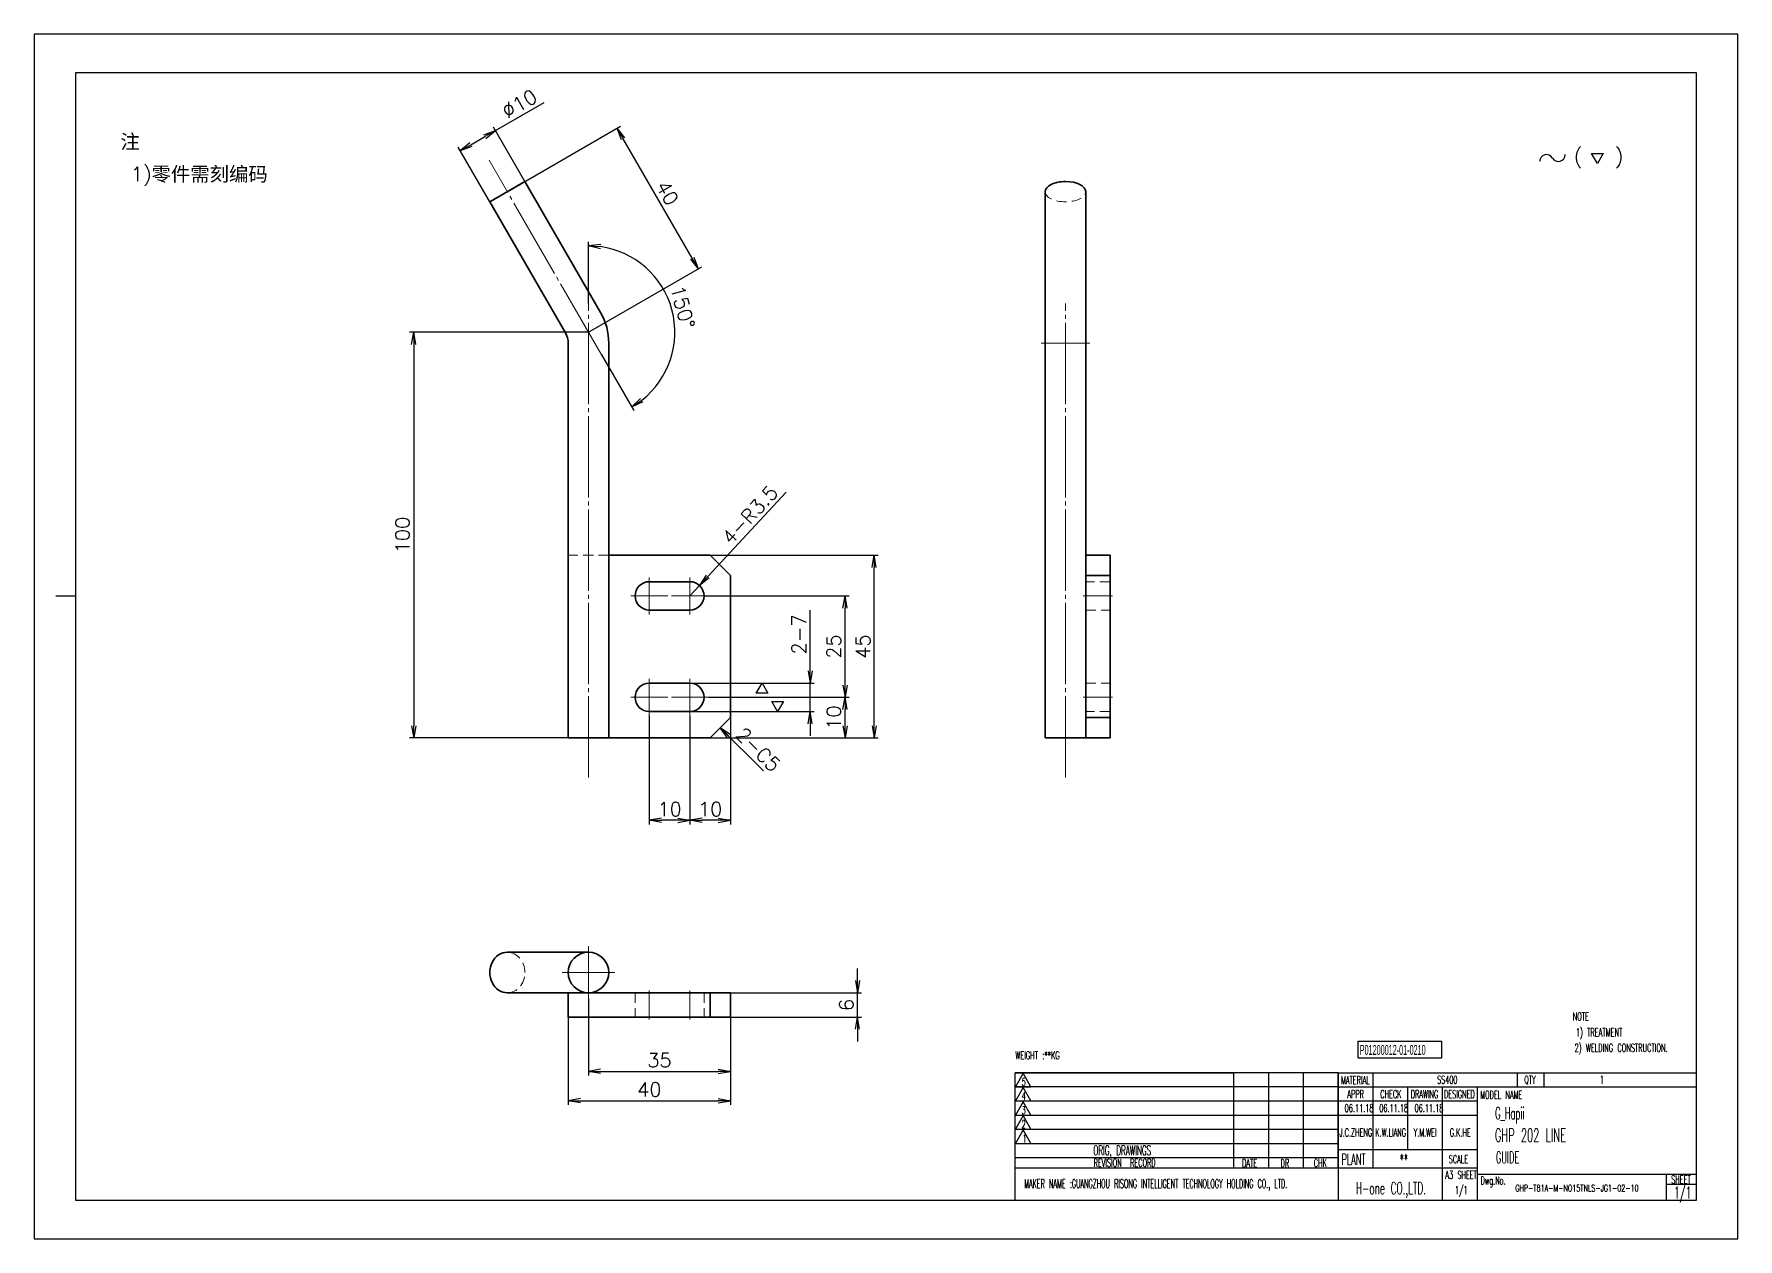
# Model space of a CAD drawing. Header units: millimetres. Extents: x 5606 to 13175, y -3239 to -2051.
# Drawn here: x 11575.8 to 11995.8, y -3239.2 to -2942.2 of the extents above; entities that cross this region are included whole.
import ezdxf
from ezdxf.enums import TextEntityAlignment as Align

# ---------------------------------------------------------------- set-up
doc = ezdxf.new("R2010")
doc.units = ezdxf.units.MM
doc.linetypes.add('CENTER-HOKUTO', pattern=[23, 20, -1, 1, -1])
doc.linetypes.add('HIDDEN-HOKUTO', pattern=[3.8, 2.5, -1.3])
doc.layers.add('AM_7', color=2, linetype='CENTER-HOKUTO', lineweight=30)
doc.layers.add('AM_HID', color=1, linetype='HIDDEN-HOKUTO', lineweight=25)
doc.layers.add('title_frame', color=7, linetype='Continuous')
doc.layers.add('word_dim', color=253, linetype='Continuous')
doc.styles.add('MX_NOTE_STANDARD', font='txt.shx', dxfattribs={"bigfont": 'bigfont.shx'})
doc.styles.get("Standard").update_dxf_attribs({"font": 'romans.shx', "bigfont": 'bigfont.shx'})
doc.dimstyles.new('RS1-1', dxfattribs={"dimtxt": 3.5, "dimasz": 3, "dimexe": 1, "dimexo": 0, "dimgap": 1, "dimtad": 3, "dimdsep": 46, "dimtxsty": 'Standard', "dimblk1": 'OPEN', "dimblk2": 'OPEN', "dimsah": 1, "dimcen": 0, "dimclrd": 256, "dimclre": 256, "dimclrt": 3, "dimazin": 2, "dimtfac": 1, "dimtmove": 0, "dimatfit": 3, "dimldrblk": 'OPEN', "dimfxl": 0, "dimtolj": 1, "dimtzin": 0, "dimarcsym": 0})

# ---------------------------------------------------------------- blocks, each defined once
blk = doc.blocks.new('A$C404331B6')
at = {"layer": 'title_frame'}
for p, q in [((0, -31.5), (0, 0)), ((0, 0), (53.9, 0)), ((79.62, 0), (0, 0)), ((53.9, -23.5), (53.9, 0)), ((62.48, -23.5), (62.48, 0)), ((62.48, -23.5), (62.48, 0)), ((71.05, -23.5), (71.05, 0)), ((71.05, -23.5), (71.05, 0)), ((79.62, 0), (79.62, -31.5)), ((79.62, 0), (167.83, 0)), ((88.2, -23.5), (88.2, 0)), ((123.73, 0), (123.73, -3.5)), ((130.3, 0), (130.3, -3.5)), ((53.9, -3.5), (0, -3.5)), ((79.62, -3.5), (0, -3.5)), ((1.98, -0.12), (0.1, -3.45)), ((0.1, -3.45), (3.86, -3.45)), ((1.98, -3.6), (0.1, -6.92)), ((3.86, -3.45), (1.98, -0.12)), ((3.86, -6.92), (1.98, -3.6)), ((79.62, -3.5), (167.83, -3.5)), ((96.78, -18.9), (96.78, -3.5)), ((105.35, -31.5), (105.35, -3.5)), ((113.92, -31.5), (113.92, -3.5)), ((53.9, -7), (0, -7)), ((79.62, -7), (0, -7)), ((0.1, -6.92), (3.86, -6.92)), ((1.98, -7.13), (0.1, -10.45)), ((3.86, -10.45), (1.98, -7.13)), ((113.92, -7), (79.62, -7)), ((53.9, -10.5), (0, -10.5)), ((79.62, -10.5), (0, -10.5)), ((0.1, -10.45), (3.86, -10.45)), ((1.98, -10.54), (0.1, -13.87)), ((3.86, -13.87), (1.98, -10.54)), ((113.92, -10.5), (79.62, -10.5)), ((53.9, -14), (0, -14)), ((79.62, -14), (0, -14)), ((0.1, -13.87), (3.86, -13.87)), ((1.98, -14.07), (0.1, -17.4)), ((3.86, -17.4), (1.98, -14.07)), ((53.9, -17.5), (0, -17.5)), ((79.62, -17.5), (0, -17.5)), ((53.9, -21), (0, -21)), ((79.62, -21), (0, -21)), ((0.1, -17.4), (3.86, -17.4)), ((79.62, -18.9), (113.92, -18.9)), ((79.62, -23.5), (0, -23.5)), ((113.92, -23.5), (79.62, -23.5)), ((113.92, -25), (167.83, -25)), ((160.48, -25), (160.48, -31.5)), ((160.48, -27.5), (167.83, -27.5)), ((167.83, -31.5), (0, -31.5))]:
    blk.add_line(p, q, dxfattribs=at)
at = {"layer": 'title_frame', "color": 3, "style": 'MX_NOTE_STANDARD', "width": 0.5341}
for s, height, p in [('5', 1.92, (1.59, -3.22)), ('MATERIAL', 1.973, (80.3, -2.79)), ('QTY', 1.973, (125.5, -2.7)), ('4', 1.92, (1.59, -6.7)), ('3', 1.92, (1.59, -10.23)), ('APPR', 1.973, (81.89, -6.26)), ('CHECK', 1.973, (89.99, -6.26)), ('DRAWING', 1.973, (97.51, -6.26)), ('DESIGNED', 1.973, (105.7, -6.26)), ('MODEL NAME', 1.973, (114.63, -6.41)), ('2', 1.92, (1.59, -13.64)), ('1', 1.92, (1.78, -17.17)), ('ORIG, DRAWINGS', 2.4112, (19.27, -20.34)), ('PLANT', 2.74, (80.46, -22.73)), ('SCALE', 1.973, (106.88, -22.28)), ('REVISION  RECORD', 1.9728, (19.32, -23.18)), ('DATE', 1.973, (55.94, -23.26)), ('DR', 1.973, (65.43, -23.27)), ('CHK', 1.973, (73.61, -23.23)), ('MAKER NAME :GUANGZHOU RISONG INTELLIGENT TECHNOLOGY HOLDING CO., LTD.', 2.16, (2.22, -28.43)), ('Dwg.No.', 1.973, (114.71, -27.52)), ('SHEET', 1.973, (161.71, -27.29))]:
    blk.add_text(s, height=height, dxfattribs=at).set_placement(p)
blk = doc.blocks.new('_Open')
at = {"color": 0, "lineweight": -2}
for p, q in [((-1, 0.17), (0, 0)), ((-1, -0.17), (0, 0)), ((0, 0), (-1, 0))]:
    blk.add_line(p, q, dxfattribs=at)
blk = doc.blocks.new('*D220')
at = {"layer": 'DEFPOINTS', "color": 0, "linetype": 'Continuous', "ltscale": 2}
for p in [(11707.45, -3184.52), (11747.45, -3184.52), (11747.45, -3205.12)]:
    blk.add_point(p, dxfattribs=at)
at = {"layer": 'word_dim', "linetype": 'Continuous', "lineweight": -2, "ltscale": 2}
for p, q in [((11707.45, -3184.52), (11707.45, -3206.12)), ((11747.45, -3184.52), (11747.45, -3206.12)), ((11710.45, -3205.12), (11744.45, -3205.12))]:
    blk.add_line(p, q, dxfattribs=at)
at = {"layer": 'word_dim', "linetype": 'Continuous', "lineweight": -2, "ltscale": 2, "xscale": 3, "yscale": 3, "zscale": 3, "rotation": 180}
blk.add_blockref('_Open', (11707.45, -3205.12), dxfattribs=at)
at = {"layer": 'word_dim', "linetype": 'Continuous', "lineweight": -2, "ltscale": 2, "xscale": 3, "yscale": 3, "zscale": 3}
blk.add_blockref('_Open', (11747.45, -3205.12), dxfattribs=at)
at = {"layer": 'word_dim', "color": 3, "linetype": 'Continuous', "ltscale": 2, "insert": (11727.45, -3202.37), "char_height": 3.5, "attachment_point": 5}
blk.add_mtext('\\A1;40', dxfattribs=at)
blk = doc.blocks.new('*D221')
at = {"layer": 'DEFPOINTS', "color": 0, "linetype": 'Continuous', "ltscale": 2}
for p in [(11747.45, -3178.52), (11778.79, -3178.52), (11747.45, -3184.52)]:
    blk.add_point(p, dxfattribs=at)
at = {"layer": 'word_dim', "linetype": 'Continuous', "lineweight": -2, "ltscale": 2}
for p, q in [((11778.79, -3175.52), (11778.79, -3172.52)), ((11747.45, -3178.52), (11779.79, -3178.52)), ((11778.79, -3184.52), (11778.79, -3178.52)), ((11747.45, -3184.52), (11779.79, -3184.52)), ((11778.79, -3187.52), (11778.79, -3190.52))]:
    blk.add_line(p, q, dxfattribs=at)
at = {"layer": 'word_dim', "linetype": 'Continuous', "lineweight": -2, "ltscale": 2, "xscale": 3, "yscale": 3, "zscale": 3}
for p, rotation in [((11778.79, -3178.52), 270), ((11778.79, -3184.52), 90)]:
    blk.add_blockref('_Open', p, dxfattribs=dict(at, rotation=rotation))
at = {"layer": 'word_dim', "color": 3, "linetype": 'Continuous', "ltscale": 2, "insert": (11776.04, -3181.52), "char_height": 3.5, "attachment_point": 5, "rotation": 90}
blk.add_mtext('\\A1;6', dxfattribs=at)
blk = doc.blocks.new('*D222')
at = {"layer": 'DEFPOINTS', "color": 0, "linetype": 'Continuous', "ltscale": 2}
for p in [(11737.3, -3070.68), (11782.88, -3070.68), (11742.45, -3115.68)]:
    blk.add_point(p, dxfattribs=at)
at = {"layer": 'word_dim', "linetype": 'Continuous', "lineweight": -2, "ltscale": 2}
for p, q in [((11737.3, -3070.68), (11783.88, -3070.68)), ((11782.88, -3112.68), (11782.88, -3073.68)), ((11742.45, -3115.68), (11783.88, -3115.68))]:
    blk.add_line(p, q, dxfattribs=at)
at = {"layer": 'word_dim', "linetype": 'Continuous', "lineweight": -2, "ltscale": 2, "xscale": 3, "yscale": 3, "zscale": 3}
for p, rotation in [((11782.88, -3070.68), 90), ((11782.88, -3115.68), 270)]:
    blk.add_blockref('_Open', p, dxfattribs=dict(at, rotation=rotation))
at = {"layer": 'word_dim', "color": 3, "linetype": 'Continuous', "ltscale": 2, "insert": (11780.13, -3093.18), "char_height": 3.5, "attachment_point": 5, "rotation": 90}
blk.add_mtext('\\A1;45', dxfattribs=at)
blk = doc.blocks.new('*D223')
at = {"layer": 'DEFPOINTS', "color": 0, "linetype": 'Continuous', "ltscale": 2}
for p in [(11712.45, -3180.02), (11747.45, -3184.52), (11747.45, -3197.89)]:
    blk.add_point(p, dxfattribs=at)
at = {"layer": 'word_dim', "linetype": 'Continuous', "lineweight": -2, "ltscale": 2}
for p, q in [((11712.45, -3180.02), (11712.45, -3198.89)), ((11747.45, -3184.52), (11747.45, -3198.89)), ((11715.45, -3197.89), (11744.45, -3197.89))]:
    blk.add_line(p, q, dxfattribs=at)
at = {"layer": 'word_dim', "linetype": 'Continuous', "lineweight": -2, "ltscale": 2, "xscale": 3, "yscale": 3, "zscale": 3, "rotation": 180}
blk.add_blockref('_Open', (11712.45, -3197.89), dxfattribs=at)
at = {"layer": 'word_dim', "linetype": 'Continuous', "lineweight": -2, "ltscale": 2, "xscale": 3, "yscale": 3, "zscale": 3}
blk.add_blockref('_Open', (11747.45, -3197.89), dxfattribs=at)
at = {"layer": 'word_dim', "color": 3, "linetype": 'Continuous', "ltscale": 2, "insert": (11729.95, -3195.14), "char_height": 3.5, "attachment_point": 5}
blk.add_mtext('\\A1;35', dxfattribs=at)
blk = doc.blocks.new('*D224')
at = {"layer": 'DEFPOINTS', "color": 0, "linetype": 'Continuous', "ltscale": 2}
for p in [(11712.45, -3015.68), (11669.37, -3115.68), (11707.45, -3115.68)]:
    blk.add_point(p, dxfattribs=at)
at = {"layer": 'word_dim', "linetype": 'Continuous', "lineweight": -2, "ltscale": 2}
for p, q in [((11712.45, -3015.68), (11668.37, -3015.68)), ((11669.37, -3018.68), (11669.37, -3112.68)), ((11707.45, -3115.68), (11668.37, -3115.68))]:
    blk.add_line(p, q, dxfattribs=at)
at = {"layer": 'word_dim', "linetype": 'Continuous', "lineweight": -2, "ltscale": 2, "xscale": 3, "yscale": 3, "zscale": 3}
for p, rotation in [((11669.37, -3015.68), 90), ((11669.37, -3115.68), 270)]:
    blk.add_blockref('_Open', p, dxfattribs=dict(at, rotation=rotation))
at = {"layer": 'word_dim', "color": 3, "linetype": 'Continuous', "ltscale": 2, "insert": (11666.62, -3065.68), "char_height": 3.5, "attachment_point": 5, "rotation": 90}
blk.add_mtext('\\A1;100', dxfattribs=at)
blk = doc.blocks.new('*D225')
at = {"layer": 'DEFPOINTS', "color": 0, "linetype": 'Continuous', "ltscale": 2}
for p in [(11719.51, -2965.42), (11692.45, -2981.04), (11712.45, -3015.68)]:
    blk.add_point(p, dxfattribs=at)
at = {"layer": 'word_dim', "linetype": 'Continuous', "lineweight": -2, "ltscale": 2}
for p, q in [((11692.45, -2981.04), (11720.38, -2964.92)), ((11738.01, -2997.46), (11721.01, -2968.01)), ((11712.45, -3015.68), (11740.38, -2999.56))]:
    blk.add_line(p, q, dxfattribs=at)
at = {"layer": 'word_dim', "linetype": 'Continuous', "lineweight": -2, "ltscale": 2, "xscale": 3, "yscale": 3, "zscale": 3}
for p, rotation in [((11719.51, -2965.42), 120.0001505131706), ((11739.51, -3000.06), 300.0001505131705)]:
    blk.add_blockref('_Open', p, dxfattribs=dict(at, rotation=rotation))
at = {"layer": 'word_dim', "color": 3, "linetype": 'Continuous', "ltscale": 2, "insert": (11731.89, -2981.36), "char_height": 3.5, "attachment_point": 5, "rotation": 300.0002}
blk.add_mtext('\\A1;40', dxfattribs=at)
blk = doc.blocks.new('*D226')
at = {"layer": 'DEFPOINTS', "color": 0, "linetype": 'Continuous', "ltscale": 2}
for p in [(11689.52, -2965.96), (11698.27, -2981.12), (11689.61, -2986.12)]:
    blk.add_point(p, dxfattribs=at)
at = {"layer": 'word_dim', "linetype": 'Continuous', "lineweight": -2, "ltscale": 2}
for p, q in [((11689.52, -2965.96), (11701.5, -2959.05)), ((11698.27, -2981.12), (11689.02, -2965.1)), ((11683.46, -2969.46), (11686.92, -2967.46)), ((11689.61, -2986.12), (11680.36, -2970.1))]:
    blk.add_line(p, q, dxfattribs=at)
at = {"layer": 'word_dim', "linetype": 'Continuous', "lineweight": -2, "ltscale": 2, "xscale": 3, "yscale": 3, "zscale": 3}
for p, rotation in [((11680.86, -2970.96), 209.9998795580274), ((11689.52, -2965.96), 29.99987955802745)]:
    blk.add_blockref('_Open', p, dxfattribs=dict(at, rotation=rotation))
at = {"layer": 'word_dim', "color": 3, "linetype": 'Continuous', "ltscale": 2, "insert": (11695.44, -2959.37), "char_height": 3.5, "attachment_point": 5, "rotation": 29.9999}
blk.add_mtext('\\A1;%%C10', dxfattribs=at)
blk = doc.blocks.new('*D227')
at = {"layer": 'DEFPOINTS', "color": 0, "linetype": 'Continuous', "ltscale": 2}
for p in [(11742, -3105.68), (11775.69, -3105.68), (11738.47, -3115.68)]:
    blk.add_point(p, dxfattribs=at)
at = {"layer": 'word_dim', "linetype": 'Continuous', "lineweight": -2, "ltscale": 2}
for p, q in [((11742, -3105.68), (11776.69, -3105.68)), ((11775.69, -3112.68), (11775.69, -3108.68)), ((11738.47, -3115.68), (11776.69, -3115.68))]:
    blk.add_line(p, q, dxfattribs=at)
at = {"layer": 'word_dim', "linetype": 'Continuous', "lineweight": -2, "ltscale": 2, "xscale": 3, "yscale": 3, "zscale": 3}
for p, rotation in [((11775.69, -3105.68), 90), ((11775.69, -3115.68), 270)]:
    blk.add_blockref('_Open', p, dxfattribs=dict(at, rotation=rotation))
at = {"layer": 'word_dim', "color": 3, "linetype": 'Continuous', "ltscale": 2, "insert": (11772.94, -3110.68), "char_height": 3.5, "attachment_point": 5, "rotation": 90}
blk.add_mtext('\\A1;10', dxfattribs=at)
blk = doc.blocks.new('*D228')
at = {"layer": 'DEFPOINTS', "color": 0, "linetype": 'Continuous', "ltscale": 2}
for p in [(11740.95, -3080.68), (11775.69, -3080.68), (11742, -3105.68)]:
    blk.add_point(p, dxfattribs=at)
at = {"layer": 'word_dim', "linetype": 'Continuous', "lineweight": -2, "ltscale": 2}
for p, q in [((11740.95, -3080.68), (11776.69, -3080.68)), ((11775.69, -3102.68), (11775.69, -3083.68)), ((11742, -3105.68), (11776.69, -3105.68))]:
    blk.add_line(p, q, dxfattribs=at)
at = {"layer": 'word_dim', "linetype": 'Continuous', "lineweight": -2, "ltscale": 2, "xscale": 3, "yscale": 3, "zscale": 3}
for p, rotation in [((11775.69, -3080.68), 90), ((11775.69, -3105.68), 270)]:
    blk.add_blockref('_Open', p, dxfattribs=dict(at, rotation=rotation))
at = {"layer": 'word_dim', "color": 3, "linetype": 'Continuous', "ltscale": 2, "insert": (11772.94, -3093.18), "char_height": 3.5, "attachment_point": 5, "rotation": 90}
blk.add_mtext('\\A1;25', dxfattribs=at)
blk = doc.blocks.new('*D229')
at = {"layer": 'DEFPOINTS', "color": 0, "linetype": 'Continuous', "ltscale": 2}
for p in [(11737.45, -3110.68), (11747.45, -3110.68), (11737.45, -3136)]:
    blk.add_point(p, dxfattribs=at)
at = {"layer": 'word_dim', "linetype": 'Continuous', "lineweight": -2, "ltscale": 2}
for p, q in [((11737.45, -3110.68), (11737.45, -3137)), ((11747.45, -3110.68), (11747.45, -3137)), ((11744.45, -3136), (11740.45, -3136))]:
    blk.add_line(p, q, dxfattribs=at)
at = {"layer": 'word_dim', "linetype": 'Continuous', "lineweight": -2, "ltscale": 2, "xscale": 3, "yscale": 3, "zscale": 3, "rotation": 180}
blk.add_blockref('_Open', (11737.45, -3136), dxfattribs=at)
at = {"layer": 'word_dim', "linetype": 'Continuous', "lineweight": -2, "ltscale": 2, "xscale": 3, "yscale": 3, "zscale": 3}
blk.add_blockref('_Open', (11747.45, -3136), dxfattribs=at)
at = {"layer": 'word_dim', "color": 3, "linetype": 'Continuous', "ltscale": 2, "insert": (11742.45, -3133.25), "char_height": 3.5, "attachment_point": 5}
blk.add_mtext('\\A1;10', dxfattribs=at)
blk = doc.blocks.new('*D230')
at = {"layer": 'DEFPOINTS', "color": 0, "linetype": 'Continuous', "ltscale": 2}
for p in [(11727.45, -3110.23), (11737.45, -3110.23), (11727.45, -3136)]:
    blk.add_point(p, dxfattribs=at)
at = {"layer": 'word_dim', "linetype": 'Continuous', "lineweight": -2, "ltscale": 2}
for p, q in [((11727.45, -3110.23), (11727.45, -3137)), ((11737.45, -3110.23), (11737.45, -3137)), ((11734.45, -3136), (11730.45, -3136))]:
    blk.add_line(p, q, dxfattribs=at)
at = {"layer": 'word_dim', "linetype": 'Continuous', "lineweight": -2, "ltscale": 2, "xscale": 3, "yscale": 3, "zscale": 3, "rotation": 180}
blk.add_blockref('_Open', (11727.45, -3136), dxfattribs=at)
at = {"layer": 'word_dim', "linetype": 'Continuous', "lineweight": -2, "ltscale": 2, "xscale": 3, "yscale": 3, "zscale": 3}
blk.add_blockref('_Open', (11737.45, -3136), dxfattribs=at)
at = {"layer": 'word_dim', "color": 3, "linetype": 'Continuous', "ltscale": 2, "insert": (11732.45, -3133.25), "char_height": 3.5, "attachment_point": 5}
blk.add_mtext('\\A1;10', dxfattribs=at)
blk = doc.blocks.new('*D231')
at = {"layer": 'DEFPOINTS', "color": 0, "linetype": 'Continuous', "ltscale": 2}
for p in [(11737.45, -3102.18), (11767.1, -3102.18), (11737.45, -3109.18)]:
    blk.add_point(p, dxfattribs=at)
at = {"layer": 'word_dim', "linetype": 'Continuous', "lineweight": -2, "ltscale": 2}
for p, q in [((11767.1, -3099.18), (11767.1, -3084.18)), ((11737.45, -3102.18), (11768.1, -3102.18)), ((11767.1, -3109.18), (11767.1, -3102.18)), ((11737.45, -3109.18), (11768.1, -3109.18)), ((11767.1, -3112.18), (11767.1, -3115.18))]:
    blk.add_line(p, q, dxfattribs=at)
at = {"layer": 'word_dim', "linetype": 'Continuous', "lineweight": -2, "ltscale": 2, "xscale": 3, "yscale": 3, "zscale": 3}
for p, rotation in [((11767.1, -3102.18), 270), ((11767.1, -3109.18), 90)]:
    blk.add_blockref('_Open', p, dxfattribs=dict(at, rotation=rotation))
at = {"layer": 'word_dim', "color": 3, "linetype": 'Continuous', "ltscale": 2, "insert": (11764.35, -3090.18), "char_height": 3.5, "attachment_point": 5, "rotation": 90}
blk.add_mtext('\\A1;2-7', dxfattribs=at)
blk = doc.blocks.new('*D232')
at = {"layer": 'DEFPOINTS', "color": 0, "linetype": 'Continuous', "ltscale": 2}
for p in [(11739.83, -3078.11), (11737.45, -3080.68)]:
    blk.add_point(p, dxfattribs=at)
at = {"layer": 'word_dim', "linetype": 'Continuous', "lineweight": -2, "ltscale": 2}
for p, q in [((11761.22, -3055.08), (11741.87, -3075.92)), ((11737.45, -3080.68), (11739.83, -3078.11))]:
    blk.add_line(p, q, dxfattribs=at)
at = {"layer": 'word_dim', "linetype": 'Continuous', "lineweight": -2, "ltscale": 2, "xscale": 3, "yscale": 3, "zscale": 3, "rotation": 227.1281500347032}
blk.add_blockref('_Open', (11739.83, -3078.11), dxfattribs=at)
at = {"layer": 'word_dim', "color": 3, "linetype": 'Continuous', "ltscale": 2, "insert": (11752.23, -3060.72), "char_height": 3.5, "attachment_point": 5, "rotation": 47.1282}
blk.add_mtext('\\A1;4-R3.5', dxfattribs=at)
blk = doc.blocks.new('shiage0')
at = {"layer": 'word_dim', "color": 3, "linetype": 'Continuous'}
for centre, start, end in [((1.69, 0), 30, 180), ((4.61, 1.69), 210, 0)]:
    blk.add_arc(centre, 1.69, start, end, dxfattribs=at)
blk = doc.blocks.new('12')
at = {"layer": 'title_frame', "color": 3, "linetype": 'Continuous'}
blk.add_lwpolyline([(20.46, 3.03), (19.01, 5.53), (21.9, 5.53)], close=True, dxfattribs=at)
blk.add_blockref('shiage0', (6.23, 3.56), dxfattribs=at)
blk.add_text('(   )', height=3.5, dxfattribs=at).set_placement((14.64, 3.08))
blk = doc.blocks.new('*D286')
at = {"layer": 'DEFPOINTS', "color": 0, "linetype": 'Continuous', "ltscale": 2}
for p in [(11687.99, -2973.31), (11712.45, -3008.63), (11733.42, -3019.38), (11715.58, -3021.09), (11712.45, -3125.41)]:
    blk.add_point(p, dxfattribs=at)
at = {"layer": 'word_dim', "linetype": 'Continuous', "lineweight": -2, "ltscale": 2}
for p, q in [((11712.45, -3008.63), (11712.45, -2993.38)), ((11715.58, -3021.09), (11723.6, -3034.99))]:
    blk.add_line(p, q, dxfattribs=at)
blk.add_arc((11712.45, -3015.68), 21.3, 308.0783, 81.9219, dxfattribs=at)
at = {"layer": 'word_dim', "linetype": 'Continuous', "lineweight": -2, "ltscale": 2, "xscale": 3, "yscale": 3, "zscale": 3}
for p, rotation in [((11712.45, -2994.38), 175.9609458215792), ((11723.1, -3034.12), 214.0392046915918)]:
    blk.add_blockref('_Open', p, dxfattribs=dict(at, rotation=rotation))
at = {"layer": 'word_dim', "color": 3, "linetype": 'Continuous', "ltscale": 2, "insert": (11735.68, -3009.46), "char_height": 3.5, "attachment_point": 5, "rotation": 285.0001}
blk.add_mtext('\\A1;{\\Fsimplex|c0;150°}', dxfattribs=at)

msp = doc.modelspace()

# ---------------------------------------------------------------- linework, layer by layer
at = {"color": 7, "lineweight": 35, "ltscale": 0.249998}
msp.add_line((11696.782, -2978.539), (11688.122, -2983.539), dxfattribs=at)
at = {"color": 7, "lineweight": 35}
for p, q in [((11715.443, -3010.859), (11696.782, -2978.539)), ((11825.026, -3013.359), (11825.026, -2981.039)), ((11835.026, -3013.359), (11835.026, -2981.039)), ((11706.782, -3015.859), (11688.122, -2983.539)), ((11707.452, -3115.68), (11707.452, -3018.359)), ((11717.452, -3115.68), (11717.452, -3018.359)), ((11825.026, -3115.68), (11825.026, -3018.359)), ((11835.026, -3115.68), (11835.026, -3018.359)), ((11707.452, -3070.68), (11707.452, -3115.68)), ((11742.452, -3070.68), (11717.452, -3070.68)), ((11747.452, -3075.68), (11747.452, -3110.68)), ((11835.026, -3075.68), (11835.026, -3110.68)), ((11841.026, -3075.68), (11841.026, -3110.68)), ((11742.452, -3115.68), (11717.452, -3115.68)), ((11742.452, -3178.519), (11707.452, -3178.519)), ((11707.452, -3184.519), (11742.452, -3184.519))]:
    msp.add_line(p, q, dxfattribs=at)
at = {"color": 7, "lineweight": 35, "ltscale": 0.125}
for p, q in [((11825.026, -3013.359), (11825.026, -3018.359)), ((11835.026, -3013.359), (11835.026, -3018.359)), ((11835.026, -3070.68), (11835.026, -3075.68)), ((11841.026, -3070.68), (11841.026, -3075.68)), ((11835.026, -3115.68), (11835.026, -3110.68)), ((11841.026, -3115.68), (11841.026, -3110.68)), ((11830.026, -3115.68), (11825.026, -3115.68)), ((11835.026, -3115.68), (11830.026, -3115.68)), ((11742.452, -3178.519), (11747.452, -3178.519)), ((11742.452, -3184.519), (11747.452, -3184.519))]:
    msp.add_line(p, q, dxfattribs=at)
at = {"color": 7, "lineweight": 35, "ltscale": 0.176777}
for p, q in [((11742.452, -3070.68), (11747.452, -3075.68)), ((11742.452, -3115.68), (11747.452, -3110.68))]:
    msp.add_line(p, q, dxfattribs=at)
at = {"color": 7, "lineweight": 35, "ltscale": 0.15}
for p, q in [((11841.026, -3070.68), (11835.026, -3070.68)), ((11841.026, -3075.68), (11835.026, -3075.68)), ((11841.026, -3110.68), (11835.026, -3110.68)), ((11841.026, -3115.68), (11835.026, -3115.68)), ((11707.452, -3184.519), (11707.452, -3178.519)), ((11742.452, -3184.519), (11742.452, -3178.519)), ((11747.452, -3184.519), (11747.452, -3178.519))]:
    msp.add_line(p, q, dxfattribs=at)
at = {"color": 7, "lineweight": 35, "ltscale": 0.25}
for p, q in [((11737.452, -3077.18), (11727.452, -3077.18)), ((11727.452, -3084.18), (11737.452, -3084.18)), ((11737.452, -3102.18), (11727.452, -3102.18)), ((11727.452, -3109.18), (11737.452, -3109.18)), ((11717.452, -3115.68), (11707.452, -3115.68))]:
    msp.add_line(p, q, dxfattribs=at)
at = {"color": 7, "lineweight": 35, "ltscale": 0.466504}
for p, q in [((11711.112, -3168.519), (11692.452, -3168.519)), ((11711.112, -3178.519), (11692.452, -3178.519))]:
    msp.add_line(p, q, dxfattribs=at)
at = {"color": 7, "lineweight": 35, "ltscale": 0.033496}
for p, q in [((11712.452, -3168.519), (11711.112, -3168.519)), ((11712.452, -3178.519), (11711.112, -3178.519))]:
    msp.add_line(p, q, dxfattribs=at)
at = {"color": 7, "lineweight": 35}
msp.add_circle((11712.452, -3173.519), 5, dxfattribs=at)
for centre, radius, start, end in [((11702.452, -3018.359), 15, 0, 30), ((11702.452, -3018.359), 5, 0, 30), ((11727.452, -3080.68), 3.5, 90, 270), ((11737.452, -3080.68), 3.5, 270, 90), ((11727.452, -3105.68), 3.5, 90, 270), ((11737.452, -3105.68), 3.5, 270, 90), ((11712.452, -3173.519), 5, 90, 93.91305)]:
    msp.add_arc(centre, radius, start, end, dxfattribs=at)
for centre, major_axis, ratio, start_param, end_param in [((11830.026, -2981.039), (5, 0), 0.5, 1.5707963, 3.1415927), ((11830.026, -2981.039), (5, 0), 0.5, 0, 1.5707963), ((11692.452, -3173.519), (0, 5), 0.8660254, 6.2831853, 9.424778)]:
    msp.add_ellipse(centre, major_axis=major_axis, ratio=ratio, start_param=start_param, end_param=end_param, dxfattribs=at)
at = {"layer": 'AM_7', "color": 2, "lineweight": 13}
for p, q in [((11715.577, -3021.092), (11687.988, -2973.307)), ((11712.452, -3125.412), (11712.452, -3008.627)), ((11830.026, -3125.412), (11830.026, -3008.627)), ((11824.026, -3018.359), (11836.026, -3018.359)), ((11727.452, -3076.13), (11727.452, -3085.23)), ((11737.452, -3076.13), (11737.452, -3085.23)), ((11732.002, -3080.68), (11722.902, -3080.68)), ((11742.002, -3080.68), (11732.902, -3080.68)), ((11834.426, -3080.68), (11841.626, -3080.68)), ((11727.452, -3101.13), (11727.452, -3110.23)), ((11737.452, -3101.13), (11737.452, -3110.23)), ((11732.002, -3105.68), (11722.902, -3105.68)), ((11742.002, -3105.68), (11732.902, -3105.68)), ((11834.426, -3105.68), (11841.626, -3105.68)), ((11712.452, -3167.019), (11712.452, -3180.019)), ((11718.952, -3173.519), (11705.952, -3173.519)), ((11727.452, -3177.919), (11727.452, -3185.12)), ((11737.452, -3177.919), (11737.452, -3185.12))]:
    msp.add_line(p, q, dxfattribs=at)
at = {"layer": 'AM_HID', "color": 1, "lineweight": 13}
for p, q in [((11717.452, -3070.68), (11707.452, -3070.68)), ((11841.026, -3077.18), (11835.026, -3077.18)), ((11835.026, -3084.18), (11841.026, -3084.18)), ((11835.026, -3102.18), (11841.026, -3102.18)), ((11841.026, -3109.18), (11835.026, -3109.18)), ((11717.452, -3115.68), (11707.452, -3115.68)), ((11723.952, -3178.519), (11723.952, -3184.519)), ((11723.952, -3178.519), (11723.952, -3184.519)), ((11740.952, -3178.519), (11740.952, -3184.519)), ((11740.952, -3178.519), (11740.952, -3184.519)), ((11742.452, -3184.519), (11742.452, -3178.519))]:
    msp.add_line(p, q, dxfattribs=at)
for start, end in [(86.08696, 90), (266.08695, 270), (270, 273.91304)]:
    msp.add_arc((11712.452, -3173.519), 5, start, end, dxfattribs=at)
for centre, major_axis, ratio, start_param, end_param in [((11830.026, -2981.039), (5, 0), 0.5, 3.1415927, 6.2831853), ((11692.452, -3173.519), (0, 5), 0.8660254, 4.712389, 6.2831853), ((11692.452, -3173.519), (0, 5), 0.8660254, 3.1415927, 4.712389)]:
    msp.add_ellipse(centre, major_axis=major_axis, ratio=ratio, start_param=start_param, end_param=end_param, dxfattribs=at)
at = {"layer": 'title_frame'}
for p, q in [((11581.119, -3080.693), (11586.119, -3080.693)), ((11902.166, -3190.42), (11922.694, -3190.42)), ((11902.166, -3194.62), (11902.166, -3190.42)), ((11922.694, -3190.42), (11922.694, -3194.62)), ((11922.694, -3194.62), (11902.166, -3194.62)), ((11897.269, -3198.23), (11897.269, -3201.73)), ((11897.269, -3221.73), (11897.269, -3198.23)), ((11897.269, -3198.23), (11897.269, -3229.73)), ((11985.469, -3229.73), (11931.569, -3229.73)), ((11985.469, -3229.73), (11931.569, -3229.73))]:
    msp.add_line(p, q, dxfattribs=at)
at = {"layer": 'title_frame', "color": 4}
msp.add_lwpolyline([(11995.794, -2942.193), (11575.794, -2942.193), (11575.794, -3239.193), (11995.794, -3239.193)], close=True, dxfattribs=at)
at = {"layer": 'title_frame'}
msp.add_lwpolyline([(11586.119, -2951.655), (11985.469, -2951.655), (11985.469, -3229.73), (11586.119, -3229.73)], close=True, dxfattribs=at)
at = {"layer": 'word_dim', "color": 3, "linetype": 'Continuous', "ltscale": 2}
for points in [[(11755.23, -3102.18), (11756.675, -3104.683), (11753.785, -3104.683)], [(11759.06, -3109.18), (11757.615, -3106.677), (11760.505, -3106.677)]]:
    msp.add_lwpolyline(points, close=True, dxfattribs=at)

# ---------------------------------------------------------------- block references
at = {"layer": 'word_dim', "linetype": 'Continuous', "ltscale": 2}
msp.add_blockref('12', (11940.688, -2977.156), dxfattribs=at)
at = {"layer": 'word_dim', "ltscale": 2}
msp.add_blockref('A$C404331B6', (11817.644, -3198.23), dxfattribs=at)

# ---------------------------------------------------------------- texts
at = {"ltscale": 2, "char_height": 3.5, "attachment_point": 1}
for s, insert, width in [('{\\fSimSun|b0|i0|c134|p2;\\C3;注}', (11597.086, -2966.95), 10.36469), ('{\\Fromans,bigfont|c134;\\C3;1)\\fSimSun|b0|i0|c134|p2;零件需刻编码}', (11599.651, -2974.957), 96.90613)]:
    msp.add_mtext(s, dxfattribs=dict(at, insert=insert, width=width))
at = {"linetype": 'Continuous', "insert": (11935.946, -3208.71), "char_height": 3, "width": 50.9, "attachment_point": 4}
msp.add_mtext('{\\W0.5;\\C3;G_Hapii }', dxfattribs=at)
at = {"color": 3, "linetype": 'Continuous', "insert": (11940.902, -3225.868), "char_height": 1.6, "width": 37.13137, "attachment_point": 1}
msp.add_mtext('{\\W0.65;GHP-T81A-M-NO15TNLS-JG1-02-10}', dxfattribs=at)
at = {"layer": 'title_frame', "color": 3, "style": 'MX_NOTE_STANDARD'}
for s, height, width, p in [('NOTE', 2, 0.5341, (11955.056, -3185.368)), ('1) TREATMENT', 2, 0.5341, (11955.834, -3189.265)), ('2) WELDING CONSTRUCTION.', 2, 0.5341, (11955.532, -3193.085)), ('WEIGHT :**KG ', 1.96, 0.545, (11817.668, -3194.914)), ('SS400', 1.9728, 0.5341, (11921.642, -3200.932)), ('1', 1.973, 0.5341, (11961.77, -3200.932)), ('06.11.18', 1.9, 0.5341, (11898.856, -3207.906)), ('06.11.18', 1.9, 0.5341, (11907.368, -3207.906)), ('06.11.18', 1.9, 0.5341, (11916.085, -3207.906)), ('GHP 202 LINE', 3.3, 0.5341, (11935.908, -3215.279)), ('**', 2.74, 0.5341, (11912.462, -3220.961)), ('GUIDE', 2.94, 0.5, (11936.156, -3220.543)), ('H-one CO.,LTD.', 3, 0.5341, (11901.625, -3228.181)), ('A3 SHEET', 1.9728, 0.5341, (11923.699, -3224.407)), ('1/1', 1.9728, 0.5341, (11926.05, -3228.161)), ('1/1', 3, 0.5341, (11980.076, -3229.255))]:
    msp.add_text(s, height=height, dxfattribs=dict(at, width=width)).set_placement(p)
at = {"layer": 'title_frame', "color": 3, "style": 'MX_NOTE_STANDARD', "width": 0.5341}
for s, p in [('J.C.ZHENG', (11901.601, -3214.524)), ('K.W.LIANG', (11910.196, -3214.545)), ('Y.M.WEI', (11918.676, -3214.542)), ('G.K.HE', (11927.346, -3214.545))]:
    msp.add_text(s, height=1.9728, dxfattribs=at).set_placement(p, align=Align.BOTTOM_CENTER)
at = {"layer": 'title_frame', "color": 3, "insert": (11902.579, -3191.376), "char_height": 2.45, "width": 4.1107, "attachment_point": 1, "style": 'MX_NOTE_STANDARD'}
msp.add_mtext('{\\f3 of 9 Barcode|b0|i0|c0|p82;\\W0.5;P01200012-01-0210}', dxfattribs=at)
at = {"layer": 'word_dim', "color": 3, "linetype": 'Continuous', "ltscale": 2}
msp.add_text('2-C5', height=3.5, rotation=315, dxfattribs=at).set_placement((11748.452, -3115.18))

# ---------------------------------------------------------------- dimensions: what is measured, and where the dimension line sits
at = {"layer": 'word_dim', "linetype": 'Continuous', "ltscale": 2}
dim = msp.add_linear_dim(base=(11689.522, -2965.964), p1=(11689.611, -2986.117), p2=(11698.271, -2981.117), angle=29.99988, text='%%C<>', dimstyle='RS1-1', dxfattribs=at)
dim.commit()
dim.dimension.update_dxf_attribs({"geometry": '*D226', "text_midpoint": (11696.811, -2961.755), "dimtype": 161})
dim = msp.add_aligned_dim(p1=(11712.452, -3015.68), p2=(11692.452, -2981.039), distance=-31.246, dimstyle='RS1-1', dxfattribs=at)
dim.commit()
dim.dimension.update_dxf_attribs({"geometry": '*D225', "text_midpoint": (11731.893, -2981.361)})
at = {"layer": 'word_dim', "color": 3, "linetype": 'Continuous', "ltscale": 2}
dim = msp.add_angular_dim_2l(base=(11733.425, -3019.378), line1=((11715.577, -3021.092), (11687.988, -2973.307)), line2=((11712.452, -3125.412), (11712.452, -3008.627)), text='{\\Fsimplex|c0;<>}', dimstyle='RS1-1', dxfattribs=at)
dim.commit()
dim.dimension.update_dxf_attribs({"geometry": '*D286', "text_midpoint": (11735.679, -3009.456)})
at = {"layer": 'word_dim', "linetype": 'Continuous', "ltscale": 2}
for base, p1, p2, picture, middle in [((11669.365, -3115.68), (11712.452, -3015.68), (11707.452, -3115.68), '*D224', (11666.615, -3065.68)), ((11775.689, -3080.68), (11742.002, -3105.68), (11740.952, -3080.68), '*D228', (11772.939, -3093.18)), ((11775.689, -3105.68), (11738.468, -3115.68), (11742.002, -3105.68), '*D227', (11772.939, -3110.68)), ((11778.788, -3178.519), (11747.452, -3184.519), (11747.452, -3178.519), '*D221', (11776.038, -3181.519))]:
    dim = msp.add_linear_dim(base=base, p1=p1, p2=p2, angle=90, dimstyle='RS1-1', dxfattribs=at)
    dim.commit()
    dim.dimension.update_dxf_attribs({"geometry": picture, "text_midpoint": middle})
dim = msp.add_radius_dim(center=(11737.452, -3080.68), mpoint=(11739.834, -3078.115), text='4-<>', dimstyle='RS1-1', dxfattribs=at)
dim.commit()
dim.dimension.update_dxf_attribs({"geometry": '*D232', "text_midpoint": (11754.242, -3062.594), "dimtype": 164})
dim = msp.add_linear_dim(base=(11782.882, -3070.68), p1=(11742.452, -3115.68), p2=(11737.302, -3070.68), angle=90, dimstyle='RS1-1', dxfattribs=at)
dim.commit()
dim.dimension.update_dxf_attribs({"geometry": '*D222', "text_midpoint": (11782.882, -3093.18), "dimtype": 160})
dim = msp.add_linear_dim(base=(11767.097, -3102.18), p1=(11737.452, -3109.18), p2=(11737.452, -3102.18), angle=90, text='2-<>', dimstyle='RS1-1', dxfattribs=at)
dim.commit()
dim.dimension.update_dxf_attribs({"geometry": '*D231', "text_midpoint": (11764.347, -3090.18)})
for base, p1, p2, picture, middle in [((11727.452, -3136.003), (11737.452, -3110.23), (11727.452, -3110.23), '*D230', (11732.452, -3133.253)), ((11737.452, -3136.003), (11747.452, -3110.68), (11737.452, -3110.68), '*D229', (11742.452, -3133.253)), ((11747.452, -3197.893), (11712.452, -3180.019), (11747.452, -3184.519), '*D223', (11729.952, -3195.143)), ((11747.452, -3205.117), (11707.452, -3184.519), (11747.452, -3184.519), '*D220', (11727.452, -3202.367))]:
    dim = msp.add_linear_dim(base=base, p1=p1, p2=p2, dimstyle='RS1-1', dxfattribs=at)
    dim.commit()
    dim.dimension.update_dxf_attribs({"geometry": picture, "text_midpoint": middle})

# ---------------------------------------------------------------- leaders
at = {"layer": 'word_dim', "linetype": 'Continuous'}
msp.add_leader([(11744.952, -3113.18), (11755.559, -3123.787)], dimstyle='RS1-1', dxfattribs=at)

doc.saveas('drawing.dxf')
